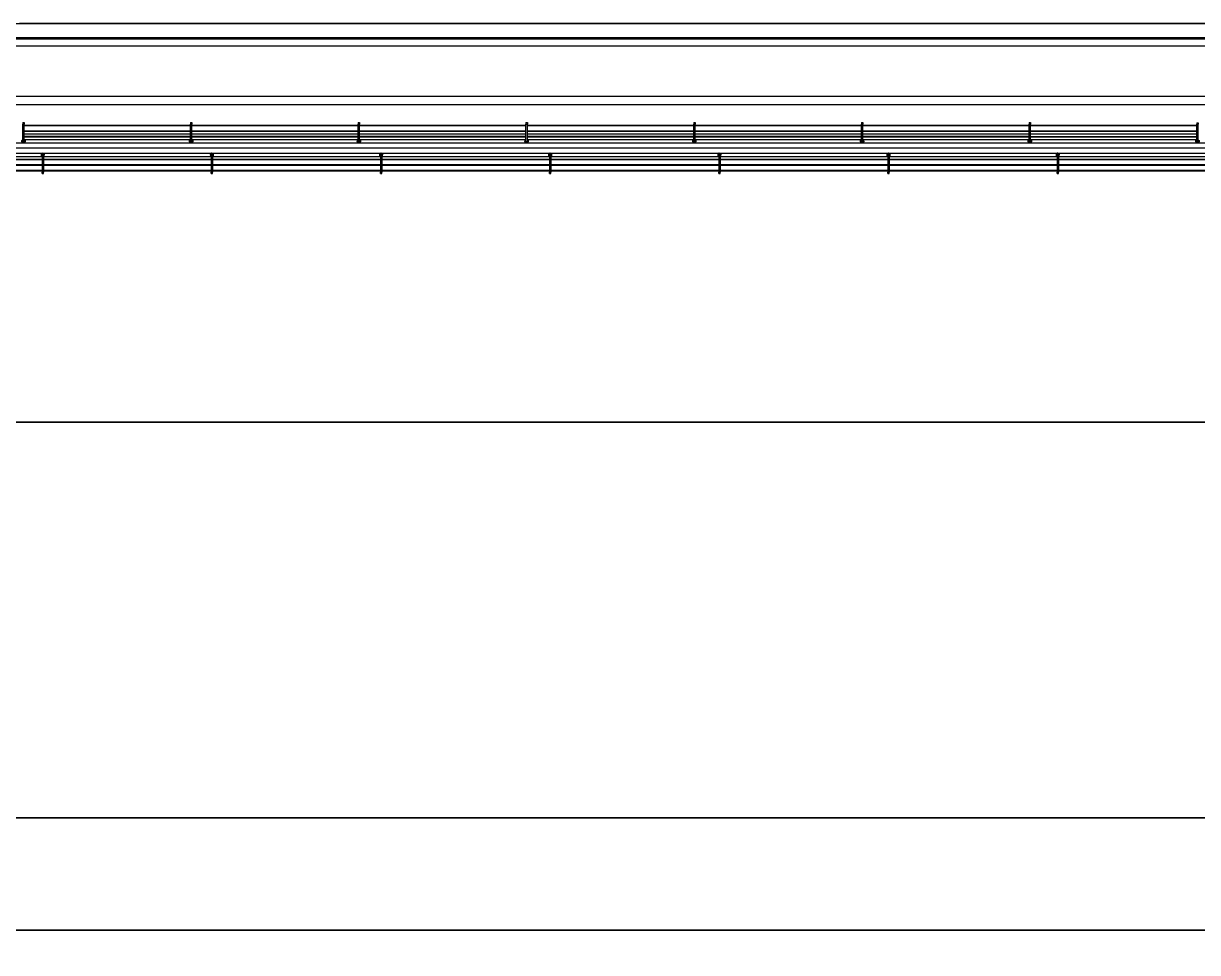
# Model space of a CAD drawing. Header units: metres. Extents: x -55 to 260, y -121 to 64.
# Drawn here: x 110.24 to 131.16, y -115.5 to -98.96 of the extents above; entities that cross this region are included whole.
import ezdxf

# ---------------------------------------------------------------- set-up
doc = ezdxf.new("R2010")
doc.units = ezdxf.units.M
for name, color, linetype, lineweight in [('0-1', 7, 'Continuous', 5), ('31COTAS', 1, 'Continuous', 5), ('46BANQ-1', 253, 'Continuous', 5), ('55BARANDAL-1', 253, 'Continuous', 5), ('70LINEA-1', 254, 'Continuous', 5), ('70LINEA-6', 253, 'Continuous', 5)]:
    doc.layers.add(name, color=color, linetype=linetype, lineweight=lineweight)
doc.styles.add('Arial_1', font='arial.ttf', dxfattribs={"width": 0.75, "height": 1})
doc.dimstyles.new('Standard__0_00_', dxfattribs={"dimscale": 0.3048, "dimtxt": 1.020259, "dimasz": 4.199475, "dimexe": 0, "dimexo": 1.312336, "dimgap": 0, "dimtad": 1, "dimrnd": 0.01, "dimzin": 0, "dimdsep": 46, "dimtxsty": 'Arial_1', "dimblk1": 'DOTSMALL', "dimblk2": 'DOTSMALL', "dimsah": 1, "dimcen": 0.09, "dimazin": 0, "dimtfac": 1, "dimtdec": 4, "dimtix": 1, "dimtmove": 0, "dimatfit": 3, "dimfxl": 1, "dimtvp": 1, "dimtolj": 1, "dimtzin": 0, "dimarcsym": 2})

# ---------------------------------------------------------------- blocks, each defined once
blk = doc.blocks.new('Railing - Wire Post - Chainlink 2-V327-A1 _ A700')
at = {"layer": '55BARANDAL-1'}
for p, q in [((-0.331, 0.012), (-0.323, 0.012)), ((-0.331, 0.012), (-0.331, -0.013)), ((-0.323, 0.012), (-0.317, 0.012)), ((-0.317, 0.012), (-0.311, 0.012)), ((-0.311, 0.012), (-0.304, 0.012)), ((-0.304, 0.012), (-0.304, -0.013)), ((0.013, 0.012), (-0.304, 0.012)), ((0.013, -0.013), (0.013, 0.012)), ((-0.331, -0.013), (-0.323, -0.013)), ((-0.323, -0.013), (-0.317, -0.013)), ((-0.317, -0.013), (-0.311, -0.013)), ((-0.311, -0.013), (-0.304, -0.013)), ((0.013, -0.013), (-0.304, -0.013))]:
    blk.add_line(p, q, dxfattribs=at)
for radius, start, end in [(0.0301, 2.2872, 156.5673), (0.0301, 2.2872, 156.5673), (0.0301, 206.3748, 2.2872), (0.0301, 206.3748, 2.2872), (0.0251, 45, 150), (0.0251, 45, 150), (0.0251, 90, 148.3274), (0.0251, 270, 90), (0.0251, 0, 44.9925), (0.0251, 30, 44.9925), (0.0251, 315.0075, 0), (0.0251, 315.0075, 0), (0.0251, 0, 28.3275), (0.0301, 2.2872, 23.4328), (0.0301, 2.2872, 23.4328), (0.0301, 2.2872, 23.4328), (0.0301, 2.2872, 23.4328), (0.0301, 2.2872, 23.4328), (0.0301, 2.2872, 23.4328), (0.0301, 2.2872, 23.4328), (0.0301, 2.2872, 23.4328), (0.0301, 2.2872, 23.4328), (0.0301, 2.2872, 23.4328), (0.0301, 336.8856, 2.2872), (0.0301, 336.8856, 2.2872), (0.0301, 336.8856, 2.2872), (0.0301, 336.8856, 2.2872), (0.0301, 336.8856, 2.2872), (0.0301, 336.8856, 2.2872), (0.0301, 336.8856, 2.2872), (0.0301, 336.8856, 2.2872), (0.0301, 336.8856, 2.2872), (0.0301, 336.8856, 2.2872), (0.0251, 210, 315), (0.0251, 210, 315), (0.0251, 211.6726, 270)]:
    blk.add_arc((0, 0), radius, start, end, dxfattribs=at)
blk = doc.blocks.new('Railing - Wire Post - Chainlink 2-V326-A1 _ A700')
at = {"layer": '55BARANDAL-1'}
for p, q in [((-0.331, 0.012), (-0.323, 0.012)), ((-0.331, 0.012), (-0.331, -0.013)), ((-0.323, 0.012), (-0.317, 0.012)), ((-0.317, 0.012), (-0.311, 0.012)), ((-0.311, 0.012), (-0.304, 0.012)), ((-0.304, 0.012), (-0.304, -0.013)), ((0.013, 0.012), (-0.304, 0.012)), ((0.013, -0.013), (0.013, 0.012)), ((-0.331, -0.013), (-0.323, -0.013)), ((-0.323, -0.013), (-0.317, -0.013)), ((-0.317, -0.013), (-0.311, -0.013)), ((-0.311, -0.013), (-0.304, -0.013)), ((0.013, -0.013), (-0.304, -0.013))]:
    blk.add_line(p, q, dxfattribs=at)
for radius, start, end in [(0.0301, 206.3748, 2.2872), (0.0301, 206.3748, 2.2872), (0.0301, 2.2872, 148.7371), (0.0301, 2.2872, 148.7371), (0.0251, 45, 150), (0.0251, 45, 150), (0.0251, 90, 148.3274), (0.0251, 270, 90), (0.0251, 0, 44.9925), (0.0251, 0, 44.9925), (0.0251, 315.0075, 0), (0.0251, 315.0075, 0), (0.0301, 336.8856, 2.2872), (0.0301, 336.8856, 2.2872), (0.0301, 336.8856, 2.2872), (0.0301, 336.8856, 2.2872), (0.0301, 336.8856, 2.2872), (0.0301, 336.8856, 2.2872), (0.0301, 336.8856, 2.2872), (0.0301, 336.8856, 2.2872), (0.0301, 336.8856, 2.2872), (0.0301, 336.8856, 2.2872), (0.0301, 2.2872, 16.9322), (0.0301, 2.2872, 16.9322), (0.0301, 2.2872, 16.9322), (0.0301, 2.2872, 16.9322), (0.0301, 2.2872, 16.9322), (0.0301, 2.2872, 16.9322), (0.0301, 2.2872, 16.9322), (0.0301, 2.2872, 16.9322), (0.0301, 2.2872, 16.9322), (0.0301, 2.2872, 16.9322), (0.0251, 210, 315), (0.0251, 210, 315), (0.0251, 211.6726, 270)]:
    blk.add_arc((0, 0), radius, start, end, dxfattribs=at)
blk = doc.blocks.new('Railing - Wire Post - Chainlink 2-V328-A1 _ A700')
at = {"layer": '55BARANDAL-1'}
for p, q in [((-0.331, 0.012), (-0.323, 0.012)), ((-0.331, 0.012), (-0.331, -0.013)), ((-0.323, 0.012), (-0.317, 0.012)), ((-0.317, 0.012), (-0.311, 0.012)), ((-0.311, 0.012), (-0.304, 0.012)), ((-0.304, 0.012), (-0.304, -0.013)), ((0.013, 0.012), (-0.304, 0.012)), ((0.013, -0.013), (0.013, 0.012)), ((-0.331, -0.013), (-0.323, -0.013)), ((-0.323, -0.013), (-0.317, -0.013)), ((-0.317, -0.013), (-0.311, -0.013)), ((-0.311, -0.013), (-0.304, -0.013)), ((0.013, -0.013), (-0.304, -0.013))]:
    blk.add_line(p, q, dxfattribs=at)
for radius, start, end in [(0.0301, 206.3748, 2.2872), (0.0301, 206.3748, 2.2872), (0.0301, 2.2872, 148.7371), (0.0301, 2.2872, 148.7371), (0.0251, 45, 150), (0.0251, 45, 150), (0.0251, 90, 148.3274), (0.0251, 270, 90), (0.0251, 0, 44.9925), (0.0251, 0, 44.9925), (0.0251, 315.0075, 0), (0.0251, 345, 0), (0.0301, 2.2872, 16.9322), (0.0301, 2.2872, 16.9322), (0.0301, 2.2872, 16.9322), (0.0301, 2.2872, 16.9322), (0.0301, 2.2872, 16.9322), (0.0301, 2.2872, 16.9322), (0.0301, 2.2872, 16.9322), (0.0301, 2.2872, 16.9322), (0.0301, 2.2872, 16.9322), (0.0301, 2.2872, 16.9322), (0.0301, 343.7041, 2.2872), (0.0301, 343.7041, 2.2872), (0.0301, 343.7041, 2.2872), (0.0301, 343.7041, 2.2872), (0.0301, 343.7041, 2.2872), (0.0301, 343.7041, 2.2872), (0.0301, 343.7041, 2.2872), (0.0301, 343.7041, 2.2872), (0.0301, 343.7041, 2.2872), (0.0301, 343.7041, 2.2872), (0.0251, 210, 315), (0.0251, 210, 315), (0.0251, 211.6726, 270), (0.0251, 315.0075, 330)]:
    blk.add_arc((0, 0), radius, start, end, dxfattribs=at)
blk = doc.blocks.new('Railing - Railing-8511726-A1 _ A700')
at = {"layer": '55BARANDAL-1'}
for p, q in [((240.175, -101.274), (20.175, -101.274)), ((107.585, -101.329), (110.574, -101.329)), ((110.574, -101.38), (107.585, -101.38)), ((107.585, -101.384), (110.574, -101.384)), ((110.599, -101.329), (113.588, -101.329)), ((113.588, -101.38), (110.599, -101.38)), ((110.599, -101.384), (113.588, -101.384)), ((113.613, -101.329), (116.601, -101.329)), ((116.601, -101.38), (113.613, -101.38)), ((113.613, -101.384), (116.601, -101.384)), ((116.626, -101.329), (119.615, -101.329)), ((119.615, -101.38), (116.626, -101.38)), ((116.626, -101.384), (119.615, -101.384)), ((119.64, -101.329), (122.629, -101.329)), ((122.629, -101.38), (119.64, -101.38)), ((119.64, -101.384), (122.629, -101.384)), ((122.654, -101.329), (125.642, -101.329)), ((125.642, -101.38), (122.654, -101.38)), ((122.654, -101.384), (125.642, -101.384)), ((125.667, -101.329), (128.656, -101.329)), ((128.656, -101.38), (125.667, -101.38)), ((125.667, -101.384), (128.656, -101.384)), ((128.681, -101.329), (131.67, -101.329)), ((131.67, -101.38), (128.681, -101.38)), ((128.681, -101.384), (131.67, -101.384)), ((110.574, -101.48), (107.585, -101.48)), ((107.585, -101.484), (110.574, -101.484)), ((110.574, -101.58), (107.585, -101.58)), ((107.585, -101.584), (110.574, -101.584)), ((113.588, -101.48), (110.599, -101.48)), ((110.599, -101.484), (113.588, -101.484)), ((113.588, -101.58), (110.599, -101.58)), ((110.599, -101.584), (113.588, -101.584)), ((116.601, -101.48), (113.613, -101.48)), ((113.613, -101.484), (116.601, -101.484)), ((116.601, -101.58), (113.613, -101.58)), ((113.613, -101.584), (116.601, -101.584)), ((119.615, -101.48), (116.626, -101.48)), ((116.626, -101.484), (119.615, -101.484)), ((119.615, -101.58), (116.626, -101.58)), ((116.626, -101.584), (119.615, -101.584)), ((122.629, -101.48), (119.64, -101.48)), ((119.64, -101.484), (122.629, -101.484)), ((122.629, -101.58), (119.64, -101.58)), ((119.64, -101.584), (122.629, -101.584)), ((125.642, -101.48), (122.654, -101.48)), ((122.654, -101.484), (125.642, -101.484)), ((125.642, -101.58), (122.654, -101.58)), ((122.654, -101.584), (125.642, -101.584)), ((128.656, -101.48), (125.667, -101.48)), ((125.667, -101.484), (128.656, -101.484)), ((128.656, -101.58), (125.667, -101.58)), ((125.667, -101.584), (128.656, -101.584)), ((131.67, -101.48), (128.681, -101.48)), ((128.681, -101.484), (131.67, -101.484)), ((131.67, -101.58), (128.681, -101.58)), ((128.681, -101.584), (131.67, -101.584))]:
    blk.add_line(p, q, dxfattribs=at)
at = {"rotation": 90}
for name, p in [('Railing - Wire Post - Chainlink 2-V327-A1 _ A700', (110.586, -101.302)), ('Railing - Wire Post - Chainlink 2-V326-A1 _ A700', (113.6, -101.302)), ('Railing - Wire Post - Chainlink 2-V326-A1 _ A700', (116.614, -101.302)), ('Railing - Wire Post - Chainlink 2-V326-A1 _ A700', (119.627, -101.302)), ('Railing - Wire Post - Chainlink 2-V326-A1 _ A700', (122.641, -101.302)), ('Railing - Wire Post - Chainlink 2-V326-A1 _ A700', (125.655, -101.302)), ('Railing - Wire Post - Chainlink 2-V328-A1 _ A700', (128.669, -101.302))]:
    blk.add_blockref(name, p, dxfattribs=at)
blk = doc.blocks.new('Practice Rain Ditch - Practice Rain Ditch-8556337-A1 _ A700')
at = {"layer": '70LINEA-1'}
for p, q in [((20.175, -99.21), (191.593, -99.212)), ((191.593, -99.227), (20.175, -99.258)), ((191.593, -99.362), (20.175, -99.36)), ((195.315, -100.262), (20.175, -100.26)), ((195.315, -100.412), (20.175, -100.41))]:
    blk.add_line(p, q, dxfattribs=at)
blk = doc.blocks.new('Railing - Wire Post - Chainlink 2-V365-A1 _ A700')
at = {"layer": '55BARANDAL-1'}
for p, q in [((-0.331, 0.012), (-0.317, 0.012)), ((-0.331, 0.012), (-0.331, -0.013)), ((-0.317, 0.012), (-0.311, 0.012)), ((-0.311, 0.012), (-0.304, 0.012)), ((-0.304, 0.012), (-0.304, -0.013)), ((0.013, 0.012), (-0.304, 0.012)), ((0.013, -0.013), (0.013, 0.012)), ((-0.331, -0.013), (-0.317, -0.013)), ((-0.317, -0.013), (-0.311, -0.013)), ((-0.311, -0.013), (-0.304, -0.013)), ((0.013, -0.013), (-0.304, -0.013))]:
    blk.add_line(p, q, dxfattribs=at)
for radius, start, end in [(0.0301, 206.3748, 2.2872), (0.0301, 206.3748, 2.2872), (0.0301, 2.2872, 148.7371), (0.0301, 2.2872, 148.7371), (0.0251, 0, 150), (0.0251, 0, 150), (0.0251, 210, 0), (0.0251, 210, 0), (0.0251, 90, 148.3274), (0.0251, 270, 90), (0.0301, 336.8856, 2.2872), (0.0301, 336.8856, 2.2872), (0.0301, 336.8856, 2.2872), (0.0301, 336.8856, 2.2872), (0.0301, 336.8856, 2.2872), (0.0301, 336.8856, 2.2872), (0.0301, 336.8856, 2.2872), (0.0301, 336.8856, 2.2872), (0.0301, 336.8856, 2.2872), (0.0301, 2.2872, 16.9322), (0.0301, 2.2872, 16.9322), (0.0301, 2.2872, 16.9322), (0.0301, 2.2872, 16.9322), (0.0301, 2.2872, 16.9322), (0.0301, 2.2872, 16.9322), (0.0301, 2.2872, 16.9322), (0.0301, 2.2872, 16.9322), (0.0301, 2.2872, 16.9322), (0.0251, 211.6726, 270)]:
    blk.add_arc((0, 0), radius, start, end, dxfattribs=at)
blk = doc.blocks.new('Railing - Railing-8574736-A1 _ A700')
at = {"layer": '55BARANDAL-1'}
for p, q in [((113.218, -100.775), (110.255, -100.774)), ((110.255, -100.778), (113.218, -100.779)), ((116.207, -100.775), (113.243, -100.775)), ((113.243, -100.779), (116.207, -100.779)), ((119.195, -100.775), (116.232, -100.775)), ((116.232, -100.779), (119.195, -100.779)), ((122.183, -100.775), (119.22, -100.775)), ((119.22, -100.779), (122.183, -100.779)), ((125.171, -100.775), (122.208, -100.775)), ((122.208, -100.779), (125.171, -100.779)), ((128.159, -100.775), (125.196, -100.775)), ((125.196, -100.779), (128.159, -100.779)), ((131.147, -100.776), (128.184, -100.775)), ((128.184, -100.779), (131.147, -100.78)), ((113.218, -100.875), (110.255, -100.874)), ((110.255, -100.878), (113.218, -100.879)), ((113.218, -100.975), (110.255, -100.974)), ((110.255, -100.978), (113.218, -100.979)), ((113.218, -101.029), (110.255, -101.029)), ((116.207, -100.875), (113.243, -100.875)), ((113.243, -100.879), (116.207, -100.879)), ((116.207, -100.975), (113.243, -100.975)), ((113.243, -100.979), (116.207, -100.979)), ((116.207, -101.029), (113.243, -101.029)), ((119.195, -100.875), (116.232, -100.875)), ((116.232, -100.879), (119.195, -100.879)), ((119.195, -100.975), (116.232, -100.975)), ((116.232, -100.979), (119.195, -100.979)), ((119.195, -101.029), (116.232, -101.029)), ((122.183, -100.875), (119.22, -100.875)), ((119.22, -100.879), (122.183, -100.879)), ((122.183, -100.975), (119.22, -100.975)), ((119.22, -100.979), (122.183, -100.979)), ((125.171, -100.875), (122.208, -100.875)), ((122.208, -100.879), (125.171, -100.879)), ((125.171, -100.975), (122.208, -100.975)), ((122.208, -100.979), (125.171, -100.979)), ((128.159, -100.875), (125.196, -100.875)), ((125.196, -100.879), (128.159, -100.879)), ((128.159, -100.975), (125.196, -100.975)), ((125.196, -100.979), (128.159, -100.979)), ((131.147, -100.876), (128.184, -100.875)), ((128.184, -100.879), (131.147, -100.88)), ((131.147, -100.976), (128.184, -100.975)), ((128.184, -100.979), (131.147, -100.98)), ((-33.162, -101.076), (229.742, -101.091)), ((122.183, -101.03), (119.22, -101.029)), ((125.171, -101.03), (122.208, -101.03)), ((128.159, -101.03), (125.196, -101.03)), ((131.147, -101.03), (128.184, -101.03))]:
    blk.add_line(p, q, dxfattribs=at)
at = {"extrusion": (0, 0, -1), "zscale": -1, "rotation": 270.0033261339385}
for p in [(-110.243, -101.056), (-113.231, -101.057), (-116.219, -101.057), (-119.207, -101.057), (-122.195, -101.057), (-125.183, -101.057), (-128.172, -101.057), (-131.16, -101.058)]:
    blk.add_blockref('Railing - Wire Post - Chainlink 2-V365-A1 _ A700', p, dxfattribs=at)
blk = doc.blocks.new('22011_AR_rvt-1-A1 _ A700')
at = {"layer": '46BANQ-1'}
for p, q in [((120.172, -98.96), (110.172, -98.96)), ((130.172, -98.96), (120.172, -98.96)), ((140.172, -98.96), (130.172, -98.96))]:
    blk.add_line(p, q, dxfattribs=at)
at = {"layer": '70LINEA-1'}
for p, q in [((20.175, -98.96), (191.589, -98.96)), ((110.255, -100.925), (113.218, -100.926)), ((113.243, -100.926), (116.207, -100.926)), ((116.232, -100.926), (119.195, -100.926)), ((119.22, -100.926), (122.183, -100.926)), ((122.208, -100.926), (125.171, -100.926)), ((125.196, -100.926), (128.159, -100.926)), ((128.184, -100.926), (131.147, -100.927)), ((195.535, -101.184), (20.175, -101.174))]:
    blk.add_line(p, q, dxfattribs=at)
at = {"layer": '55BARANDAL-1'}
for name in ['Railing - Railing-8574736-A1 _ A700', 'Railing - Railing-8511726-A1 _ A700']:
    blk.add_blockref(name, (0, 0), dxfattribs=at)
at = {"layer": '70LINEA-6'}
blk.add_blockref('Practice Rain Ditch - Practice Rain Ditch-8556337-A1 _ A700', (0, 0), dxfattribs=at)
blk = doc.blocks.new('Railing - Wire Post - Chainlink 2-V698-A1 _ A700')
at = {"layer": '55BARANDAL-1'}
for p, q in [((-0.331, 0.012), (-0.317, 0.012)), ((-0.331, 0.012), (-0.331, -0.013)), ((-0.317, 0.012), (-0.311, 0.012)), ((-0.311, 0.012), (-0.304, 0.012)), ((-0.304, 0.012), (-0.304, -0.013)), ((0.013, 0.012), (-0.304, 0.012)), ((0.013, -0.013), (0.013, 0.012)), ((-0.331, -0.013), (-0.317, -0.013)), ((-0.317, -0.013), (-0.311, -0.013)), ((-0.311, -0.013), (-0.304, -0.013)), ((0.013, -0.013), (-0.304, -0.013))]:
    blk.add_line(p, q, dxfattribs=at)
for radius, start, end in [(0.0301, 2.2872, 156.5673), (0.0301, 2.2872, 156.5673), (0.0301, 206.3748, 2.2872), (0.0301, 206.3748, 2.2872), (0.0251, 45, 150), (0.0251, 45, 150), (0.0251, 90, 148.3274), (0.0251, 270, 90), (0.0251, 0, 44.9925), (0.0251, 30, 44.9925), (0.0251, 315.0075, 0), (0.0251, 315.0075, 0), (0.0251, 0, 28.3275), (0.0301, 2.2872, 23.4328), (0.0301, 2.2872, 23.4328), (0.0301, 2.2872, 23.4328), (0.0301, 2.2872, 23.4328), (0.0301, 2.2872, 23.4328), (0.0301, 2.2872, 23.4328), (0.0301, 2.2872, 23.4328), (0.0301, 2.2872, 23.4328), (0.0301, 2.2872, 23.4328), (0.0301, 2.2872, 23.4328), (0.0301, 336.8856, 2.2872), (0.0301, 336.8856, 2.2872), (0.0301, 336.8856, 2.2872), (0.0301, 336.8856, 2.2872), (0.0301, 336.8856, 2.2872), (0.0301, 336.8856, 2.2872), (0.0301, 336.8856, 2.2872), (0.0301, 336.8856, 2.2872), (0.0301, 336.8856, 2.2872), (0.0301, 336.8856, 2.2872), (0.0251, 210, 315), (0.0251, 210, 315), (0.0251, 211.6726, 270)]:
    blk.add_arc((0, 0), radius, start, end, dxfattribs=at)
blk = doc.blocks.new('Railing - Wire Post - Chainlink 2-V697-A1 _ A700')
at = {"layer": '55BARANDAL-1'}
for p, q in [((-0.331, 0.012), (-0.317, 0.012)), ((-0.331, 0.012), (-0.331, -0.013)), ((-0.317, 0.012), (-0.311, 0.012)), ((-0.311, 0.012), (-0.304, 0.012)), ((-0.304, 0.012), (-0.304, -0.013)), ((0.013, 0.012), (-0.304, 0.012)), ((0.013, -0.013), (0.013, 0.012)), ((-0.331, -0.013), (-0.317, -0.013)), ((-0.317, -0.013), (-0.311, -0.013)), ((-0.311, -0.013), (-0.304, -0.013)), ((0.013, -0.013), (-0.304, -0.013))]:
    blk.add_line(p, q, dxfattribs=at)
for radius, start, end in [(0.0301, 206.3748, 2.2872), (0.0301, 206.3748, 2.2872), (0.0301, 2.2872, 148.7371), (0.0301, 2.2872, 148.7371), (0.0251, 45, 150), (0.0251, 45, 150), (0.0251, 90, 148.3274), (0.0251, 270, 90), (0.0251, 0, 44.9925), (0.0251, 0, 44.9925), (0.0251, 315.0075, 0), (0.0251, 315.0075, 0), (0.0301, 336.8856, 2.2872), (0.0301, 336.8856, 2.2872), (0.0301, 336.8856, 2.2872), (0.0301, 336.8856, 2.2872), (0.0301, 336.8856, 2.2872), (0.0301, 336.8856, 2.2872), (0.0301, 336.8856, 2.2872), (0.0301, 336.8856, 2.2872), (0.0301, 336.8856, 2.2872), (0.0301, 336.8856, 2.2872), (0.0301, 2.2872, 16.9322), (0.0301, 2.2872, 16.9322), (0.0301, 2.2872, 16.9322), (0.0301, 2.2872, 16.9322), (0.0301, 2.2872, 16.9322), (0.0301, 2.2872, 16.9322), (0.0301, 2.2872, 16.9322), (0.0301, 2.2872, 16.9322), (0.0301, 2.2872, 16.9322), (0.0301, 2.2872, 16.9322), (0.0251, 210, 315), (0.0251, 210, 315), (0.0251, 211.6726, 270)]:
    blk.add_arc((0, 0), radius, start, end, dxfattribs=at)
blk = doc.blocks.new('Railing - Wire Post - Chainlink 2-V699-A1 _ A700')
at = {"layer": '55BARANDAL-1'}
for p, q in [((-0.331, 0.012), (-0.317, 0.012)), ((-0.331, 0.012), (-0.331, -0.013)), ((-0.317, 0.012), (-0.311, 0.012)), ((-0.311, 0.012), (-0.304, 0.012)), ((-0.304, 0.012), (-0.304, -0.013)), ((0.013, 0.012), (-0.304, 0.012)), ((0.013, -0.013), (0.013, 0.012)), ((-0.331, -0.013), (-0.317, -0.013)), ((-0.317, -0.013), (-0.311, -0.013)), ((-0.311, -0.013), (-0.304, -0.013)), ((0.013, -0.013), (-0.304, -0.013))]:
    blk.add_line(p, q, dxfattribs=at)
for radius, start, end in [(0.0301, 206.3748, 2.2872), (0.0301, 206.3748, 2.2872), (0.0301, 2.2872, 148.7371), (0.0301, 2.2872, 148.7371), (0.0251, 45, 150), (0.0251, 45, 150), (0.0251, 90, 148.3274), (0.0251, 270, 90), (0.0251, 0, 44.9925), (0.0251, 0, 44.9925), (0.0251, 315.0075, 0), (0.0251, 345, 0), (0.0301, 2.2872, 16.9322), (0.0301, 2.2872, 16.9322), (0.0301, 2.2872, 16.9322), (0.0301, 2.2872, 16.9322), (0.0301, 2.2872, 16.9322), (0.0301, 2.2872, 16.9322), (0.0301, 2.2872, 16.9322), (0.0301, 2.2872, 16.9322), (0.0301, 2.2872, 16.9322), (0.0301, 2.2872, 16.9322), (0.0301, 343.7041, 2.2872), (0.0301, 343.7041, 2.2872), (0.0301, 343.7041, 2.2872), (0.0301, 343.7041, 2.2872), (0.0301, 343.7041, 2.2872), (0.0301, 343.7041, 2.2872), (0.0301, 343.7041, 2.2872), (0.0301, 343.7041, 2.2872), (0.0301, 343.7041, 2.2872), (0.0301, 343.7041, 2.2872), (0.0251, 210, 315), (0.0251, 210, 315), (0.0251, 211.6726, 270), (0.0251, 315.0075, 330)]:
    blk.add_arc((0, 0), radius, start, end, dxfattribs=at)
blk = doc.blocks.new('Railing - Railing-V701-A1 _ A700')
at = {"layer": '55BARANDAL-1'}
for p, q in [((240.175, -101.274), (20.175, -101.274)), ((107.585, -101.329), (110.574, -101.329)), ((110.574, -101.38), (107.585, -101.38)), ((107.585, -101.384), (110.574, -101.384)), ((110.599, -101.329), (113.588, -101.329)), ((113.588, -101.38), (110.599, -101.38)), ((110.599, -101.384), (113.588, -101.384)), ((113.613, -101.329), (116.601, -101.329)), ((116.601, -101.38), (113.613, -101.38)), ((113.613, -101.384), (116.601, -101.384)), ((116.626, -101.329), (119.615, -101.329)), ((119.615, -101.38), (116.626, -101.38)), ((116.626, -101.384), (119.615, -101.384)), ((119.64, -101.329), (122.629, -101.329)), ((122.629, -101.38), (119.64, -101.38)), ((119.64, -101.384), (122.629, -101.384)), ((122.654, -101.329), (125.642, -101.329)), ((125.642, -101.38), (122.654, -101.38)), ((122.654, -101.384), (125.642, -101.384)), ((125.667, -101.329), (128.656, -101.329)), ((128.656, -101.38), (125.667, -101.38)), ((125.667, -101.384), (128.656, -101.384)), ((128.681, -101.329), (131.67, -101.329)), ((131.67, -101.38), (128.681, -101.38)), ((128.681, -101.384), (131.67, -101.384)), ((110.574, -101.48), (107.585, -101.48)), ((107.585, -101.484), (110.574, -101.484)), ((110.574, -101.58), (107.585, -101.58)), ((107.585, -101.584), (110.574, -101.584)), ((113.588, -101.48), (110.599, -101.48)), ((110.599, -101.484), (113.588, -101.484)), ((113.588, -101.58), (110.599, -101.58)), ((110.599, -101.584), (113.588, -101.584)), ((116.601, -101.48), (113.613, -101.48)), ((113.613, -101.484), (116.601, -101.484)), ((116.601, -101.58), (113.613, -101.58)), ((113.613, -101.584), (116.601, -101.584)), ((119.615, -101.48), (116.626, -101.48)), ((116.626, -101.484), (119.615, -101.484)), ((119.615, -101.58), (116.626, -101.58)), ((116.626, -101.584), (119.615, -101.584)), ((122.629, -101.48), (119.64, -101.48)), ((119.64, -101.484), (122.629, -101.484)), ((122.629, -101.58), (119.64, -101.58)), ((119.64, -101.584), (122.629, -101.584)), ((125.642, -101.48), (122.654, -101.48)), ((122.654, -101.484), (125.642, -101.484)), ((125.642, -101.58), (122.654, -101.58)), ((122.654, -101.584), (125.642, -101.584)), ((128.656, -101.48), (125.667, -101.48)), ((125.667, -101.484), (128.656, -101.484)), ((128.656, -101.58), (125.667, -101.58)), ((125.667, -101.584), (128.656, -101.584)), ((131.67, -101.48), (128.681, -101.48)), ((128.681, -101.484), (131.67, -101.484)), ((131.67, -101.58), (128.681, -101.58)), ((128.681, -101.584), (131.67, -101.584))]:
    blk.add_line(p, q, dxfattribs=at)
at = {"rotation": 90}
for name, p in [('Railing - Wire Post - Chainlink 2-V698-A1 _ A700', (110.586, -101.302)), ('Railing - Wire Post - Chainlink 2-V697-A1 _ A700', (113.6, -101.302)), ('Railing - Wire Post - Chainlink 2-V697-A1 _ A700', (116.614, -101.302)), ('Railing - Wire Post - Chainlink 2-V697-A1 _ A700', (119.627, -101.302)), ('Railing - Wire Post - Chainlink 2-V697-A1 _ A700', (122.641, -101.302)), ('Railing - Wire Post - Chainlink 2-V697-A1 _ A700', (125.655, -101.302)), ('Railing - Wire Post - Chainlink 2-V699-A1 _ A700', (128.669, -101.302))]:
    blk.add_blockref(name, p, dxfattribs=at)
blk = doc.blocks.new('Practice Rain Ditch - Practice Rain Ditch-V706-A1 _ A700')
at = {"layer": '70LINEA-1'}
for p, q in [((20.175, -99.21), (191.593, -99.212)), ((191.593, -99.227), (20.175, -99.258)), ((191.593, -99.362), (20.175, -99.36)), ((195.315, -100.262), (20.175, -100.26)), ((195.315, -100.412), (20.175, -100.41))]:
    blk.add_line(p, q, dxfattribs=at)
blk = doc.blocks.new('Railing - Wire Post - Chainlink 2-V739-A1 _ A700')
at = {"layer": '55BARANDAL-1'}
for p, q in [((-0.331, 0.012), (-0.323, 0.012)), ((-0.331, 0.012), (-0.331, -0.013)), ((-0.323, 0.012), (-0.317, 0.012)), ((-0.317, 0.012), (-0.311, 0.012)), ((-0.311, 0.012), (-0.304, 0.012)), ((-0.304, 0.012), (-0.304, -0.013)), ((0.013, 0.012), (-0.304, 0.012)), ((0.013, -0.013), (0.013, 0.012)), ((-0.331, -0.013), (-0.323, -0.013)), ((-0.323, -0.013), (-0.317, -0.013)), ((-0.317, -0.013), (-0.311, -0.013)), ((-0.311, -0.013), (-0.304, -0.013)), ((0.013, -0.013), (-0.304, -0.013))]:
    blk.add_line(p, q, dxfattribs=at)
for radius, start, end in [(0.0301, 206.3748, 2.2872), (0.0301, 206.3748, 2.2872), (0.0301, 2.2872, 148.7371), (0.0301, 2.2872, 148.7371), (0.0251, 0, 150), (0.0251, 0, 150), (0.0251, 210, 0), (0.0251, 210, 0), (0.0251, 90, 148.3274), (0.0251, 270, 90), (0.0301, 336.8856, 2.2872), (0.0301, 336.8856, 2.2872), (0.0301, 336.8856, 2.2872), (0.0301, 336.8856, 2.2872), (0.0301, 336.8856, 2.2872), (0.0301, 336.8856, 2.2872), (0.0301, 336.8856, 2.2872), (0.0301, 336.8856, 2.2872), (0.0301, 336.8856, 2.2872), (0.0301, 2.2872, 16.9322), (0.0301, 2.2872, 16.9322), (0.0301, 2.2872, 16.9322), (0.0301, 2.2872, 16.9322), (0.0301, 2.2872, 16.9322), (0.0301, 2.2872, 16.9322), (0.0301, 2.2872, 16.9322), (0.0301, 2.2872, 16.9322), (0.0301, 2.2872, 16.9322), (0.0251, 211.6726, 270)]:
    blk.add_arc((0, 0), radius, start, end, dxfattribs=at)
blk = doc.blocks.new('Railing - Railing-V756-A1 _ A700')
at = {"layer": '55BARANDAL-1'}
for p, q in [((113.218, -100.775), (110.255, -100.774)), ((110.255, -100.778), (113.218, -100.779)), ((116.207, -100.775), (113.243, -100.775)), ((113.243, -100.779), (116.207, -100.779)), ((119.195, -100.775), (116.232, -100.775)), ((116.232, -100.779), (119.195, -100.779)), ((122.183, -100.775), (119.22, -100.775)), ((119.22, -100.779), (122.183, -100.779)), ((125.171, -100.775), (122.208, -100.775)), ((122.208, -100.779), (125.171, -100.779)), ((128.159, -100.775), (125.196, -100.775)), ((125.196, -100.779), (128.159, -100.779)), ((131.147, -100.776), (128.184, -100.775)), ((128.184, -100.779), (131.147, -100.78)), ((113.218, -100.875), (110.255, -100.874)), ((110.255, -100.878), (113.218, -100.879)), ((113.218, -100.975), (110.255, -100.974)), ((110.255, -100.978), (113.218, -100.979)), ((113.218, -101.029), (110.255, -101.029)), ((116.207, -100.875), (113.243, -100.875)), ((113.243, -100.879), (116.207, -100.879)), ((116.207, -100.975), (113.243, -100.975)), ((113.243, -100.979), (116.207, -100.979)), ((116.207, -101.029), (113.243, -101.029)), ((119.195, -100.875), (116.232, -100.875)), ((116.232, -100.879), (119.195, -100.879)), ((119.195, -100.975), (116.232, -100.975)), ((116.232, -100.979), (119.195, -100.979)), ((119.195, -101.029), (116.232, -101.029)), ((122.183, -100.875), (119.22, -100.875)), ((119.22, -100.879), (122.183, -100.879)), ((122.183, -100.975), (119.22, -100.975)), ((119.22, -100.979), (122.183, -100.979)), ((125.171, -100.875), (122.208, -100.875)), ((122.208, -100.879), (125.171, -100.879)), ((125.171, -100.975), (122.208, -100.975)), ((122.208, -100.979), (125.171, -100.979)), ((128.159, -100.875), (125.196, -100.875)), ((125.196, -100.879), (128.159, -100.879)), ((128.159, -100.975), (125.196, -100.975)), ((125.196, -100.979), (128.159, -100.979)), ((131.147, -100.876), (128.184, -100.875)), ((128.184, -100.879), (131.147, -100.88)), ((131.147, -100.976), (128.184, -100.975)), ((128.184, -100.979), (131.147, -100.98)), ((-33.162, -101.076), (229.742, -101.091)), ((122.183, -101.03), (119.22, -101.029)), ((125.171, -101.03), (122.208, -101.03)), ((128.159, -101.03), (125.196, -101.03)), ((131.147, -101.03), (128.184, -101.03))]:
    blk.add_line(p, q, dxfattribs=at)
at = {"extrusion": (0, 0, -1), "zscale": -1, "rotation": 270.0033261339385}
for p in [(-110.243, -101.056), (-113.231, -101.057), (-116.219, -101.057), (-119.207, -101.057), (-122.195, -101.057), (-125.183, -101.057), (-128.172, -101.057), (-131.16, -101.058)]:
    blk.add_blockref('Railing - Wire Post - Chainlink 2-V739-A1 _ A700', p, dxfattribs=at)
blk = doc.blocks.new('22011_AR_rvt-2-A1 _ A700')
at = {"layer": '46BANQ-1'}
for p, q in [((120.172, -98.96), (110.172, -98.96)), ((130.172, -98.96), (120.172, -98.96)), ((140.172, -98.96), (130.172, -98.96))]:
    blk.add_line(p, q, dxfattribs=at)
at = {"layer": '70LINEA-1'}
for p, q in [((20.175, -98.96), (191.589, -98.96)), ((110.255, -100.925), (113.218, -100.926)), ((113.243, -100.926), (116.207, -100.926)), ((116.232, -100.926), (119.195, -100.926)), ((119.22, -100.926), (122.183, -100.926)), ((122.208, -100.926), (125.171, -100.926)), ((125.196, -100.926), (128.159, -100.926)), ((128.184, -100.926), (131.147, -100.927)), ((195.535, -101.184), (20.175, -101.174))]:
    blk.add_line(p, q, dxfattribs=at)
at = {"layer": '55BARANDAL-1'}
for name in ['Railing - Railing-V756-A1 _ A700', 'Railing - Railing-V701-A1 _ A700']:
    blk.add_blockref(name, (0, 0), dxfattribs=at)
at = {"layer": '70LINEA-6'}
blk.add_blockref('Practice Rain Ditch - Practice Rain Ditch-V706-A1 _ A700', (0, 0), dxfattribs=at)
blk = doc.blocks.new('_DotSmall')
at = {"color": 0, "linetype": 'ByBlock', "const_width": 0.5}
blk.add_lwpolyline([(-0.0625, 0, 1), (0.0625, 0, 1)], format="xyb", close=True, dxfattribs=at)
blk = doc.blocks.new('DIMBLOCK29-A1 _ A700')
at = {"layer": '31COTAS', "color": 0, "lineweight": -2, "transparency": 16777216}
for p, q in [((97.536, -106.235), (97.536, -106.062)), ((97.536, -106.062), (181.76, -106.062)), ((181.76, -106.235), (181.76, -106.062))]:
    blk.add_line(p, q, dxfattribs=at)
at = {"layer": 'Defpoints', "color": 0, "transparency": 16777216}
for p in [(97.536, -105.835), (181.76, -105.835), (181.76, -106.062)]:
    blk.add_point(p, dxfattribs=at)
at = {"layer": '31COTAS', "color": 0, "lineweight": -2, "transparency": 16777216, "xscale": 1.28, "yscale": 1.28, "zscale": 1.28, "rotation": 180}
blk.add_blockref('_DotSmall', (97.536, -106.062), dxfattribs=at)
at = {"layer": '31COTAS', "color": 0, "lineweight": -2, "transparency": 16777216, "xscale": 1.28, "yscale": 1.28, "zscale": 1.28}
blk.add_blockref('_DotSmall', (181.76, -106.062), dxfattribs=at)
at = {"layer": '31COTAS', "color": 0, "transparency": 16777216, "insert": (139.648, -105.551), "char_height": 1, "width": 3.05136, "attachment_point": 5, "style": 'Arial_1'}
blk.add_mtext('\\A1;84.22', dxfattribs=at)
blk = doc.blocks.new('DIMBLOCK33-A1 _ A700')
at = {"layer": '31COTAS', "color": 0, "lineweight": -2, "transparency": 16777216}
for p, q in [((-12.192, -114.879), (-12.192, -115.104)), ((-12.192, -115.104), (195.072, -115.104)), ((195.072, -115.278), (195.072, -115.104))]:
    blk.add_line(p, q, dxfattribs=at)
at = {"layer": 'Defpoints', "color": 0, "transparency": 16777216}
for p in [(-12.192, -114.479), (195.072, -114.878), (195.072, -115.104)]:
    blk.add_point(p, dxfattribs=at)
at = {"layer": '31COTAS', "color": 0, "lineweight": -2, "transparency": 16777216, "xscale": 1.28, "yscale": 1.28, "zscale": 1.28, "rotation": 180}
blk.add_blockref('_DotSmall', (-12.192, -115.104), dxfattribs=at)
at = {"layer": '31COTAS', "color": 0, "lineweight": -2, "transparency": 16777216, "xscale": 1.28, "yscale": 1.28, "zscale": 1.28}
blk.add_blockref('_DotSmall', (195.072, -115.104), dxfattribs=at)
at = {"layer": '31COTAS', "color": 0, "transparency": 16777216, "insert": (91.44, -114.593), "char_height": 1, "width": 3.72944, "attachment_point": 5, "style": 'Arial_1'}
blk.add_mtext('\\A1;207.26', dxfattribs=at)
blk = doc.blocks.new('DIMBLOCK44-A1 _ A700')
at = {"layer": '31COTAS', "color": 0, "lineweight": -2, "transparency": 16777216}
for p, q in [((97.536, -113.278), (97.536, -113.104)), ((97.536, -113.104), (170.688, -113.104)), ((170.688, -113.278), (170.688, -113.104))]:
    blk.add_line(p, q, dxfattribs=at)
at = {"layer": 'Defpoints', "color": 0, "transparency": 16777216}
for p in [(97.536, -112.878), (170.688, -112.878), (170.688, -113.104)]:
    blk.add_point(p, dxfattribs=at)
at = {"layer": '31COTAS', "color": 0, "lineweight": -2, "transparency": 16777216, "xscale": 1.28, "yscale": 1.28, "zscale": 1.28, "rotation": 180}
blk.add_blockref('_DotSmall', (97.536, -113.104), dxfattribs=at)
at = {"layer": '31COTAS', "color": 0, "lineweight": -2, "transparency": 16777216, "xscale": 1.28, "yscale": 1.28, "zscale": 1.28}
blk.add_blockref('_DotSmall', (170.688, -113.104), dxfattribs=at)
at = {"layer": '31COTAS', "color": 0, "transparency": 16777216, "insert": (134.112, -112.593), "char_height": 1, "width": 3.05136, "attachment_point": 5, "style": 'Arial_1'}
blk.add_mtext('\\A1;73.15', dxfattribs=at)

msp = doc.modelspace()

# ---------------------------------------------------------------- block references
at = {"layer": '0-1'}
for name in ['22011_AR_rvt-2-A1 _ A700', '22011_AR_rvt-1-A1 _ A700']:
    msp.add_blockref(name, (0, 0), dxfattribs=at)

# ---------------------------------------------------------------- dimensions: what is measured, and where the dimension line sits
at = {"layer": '31COTAS'}
for base, p1, p2, override, picture, middle in [((181.76, -106.062), (97.536, -105.835), (181.76, -105.835), {"dimpost": '<>', "dimfxl": 84.224}, 'DIMBLOCK29-A1 _ A700', (139.648, -105.551)), ((170.688, -113.104), (97.536, -112.878), (170.688, -112.878), {"dimpost": '<>', "dimfxl": 73.152}, 'DIMBLOCK44-A1 _ A700', (134.112, -112.593)), ((195.072, -115.104), (-12.192, -114.479), (195.072, -114.878), {"dimpost": '<>', "dimfxl": 207.264385}, 'DIMBLOCK33-A1 _ A700', (91.44, -114.593))]:
    dim = msp.add_linear_dim(base=base, p1=p1, p2=p2, dimstyle='Standard__0_00_', override=override, dxfattribs=at)
    dim.commit()
    dim.dimension.update_dxf_attribs({"geometry": picture, "text_midpoint": middle})

doc.saveas('drawing.dxf')
